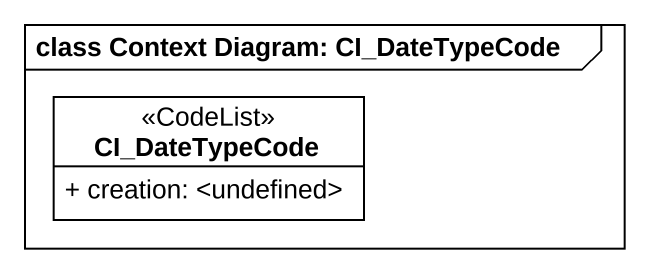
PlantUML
@startuml
mainframe class Context Diagram: CI_DateTypeCode
hide circle
hide empty members
skinparam classAttributeIconSize 0
class CI_DateTypeCode <<CodeList>> #FFFFFF {
  + creation: <undefined>
}
@enduml
